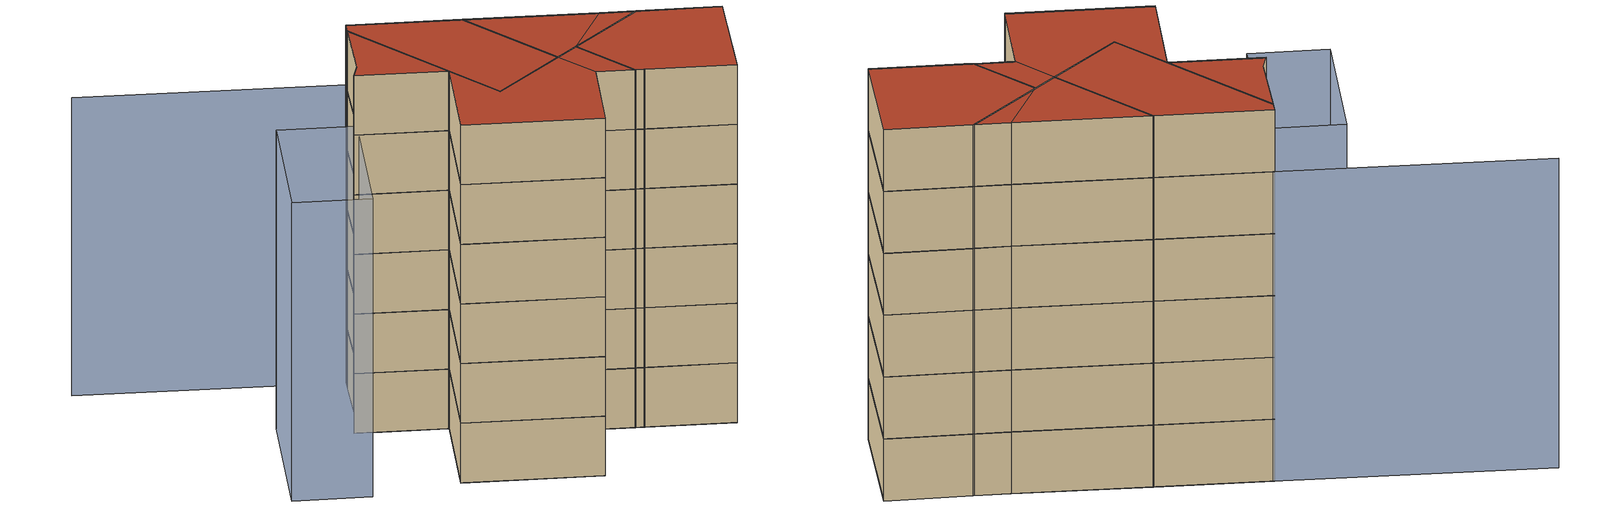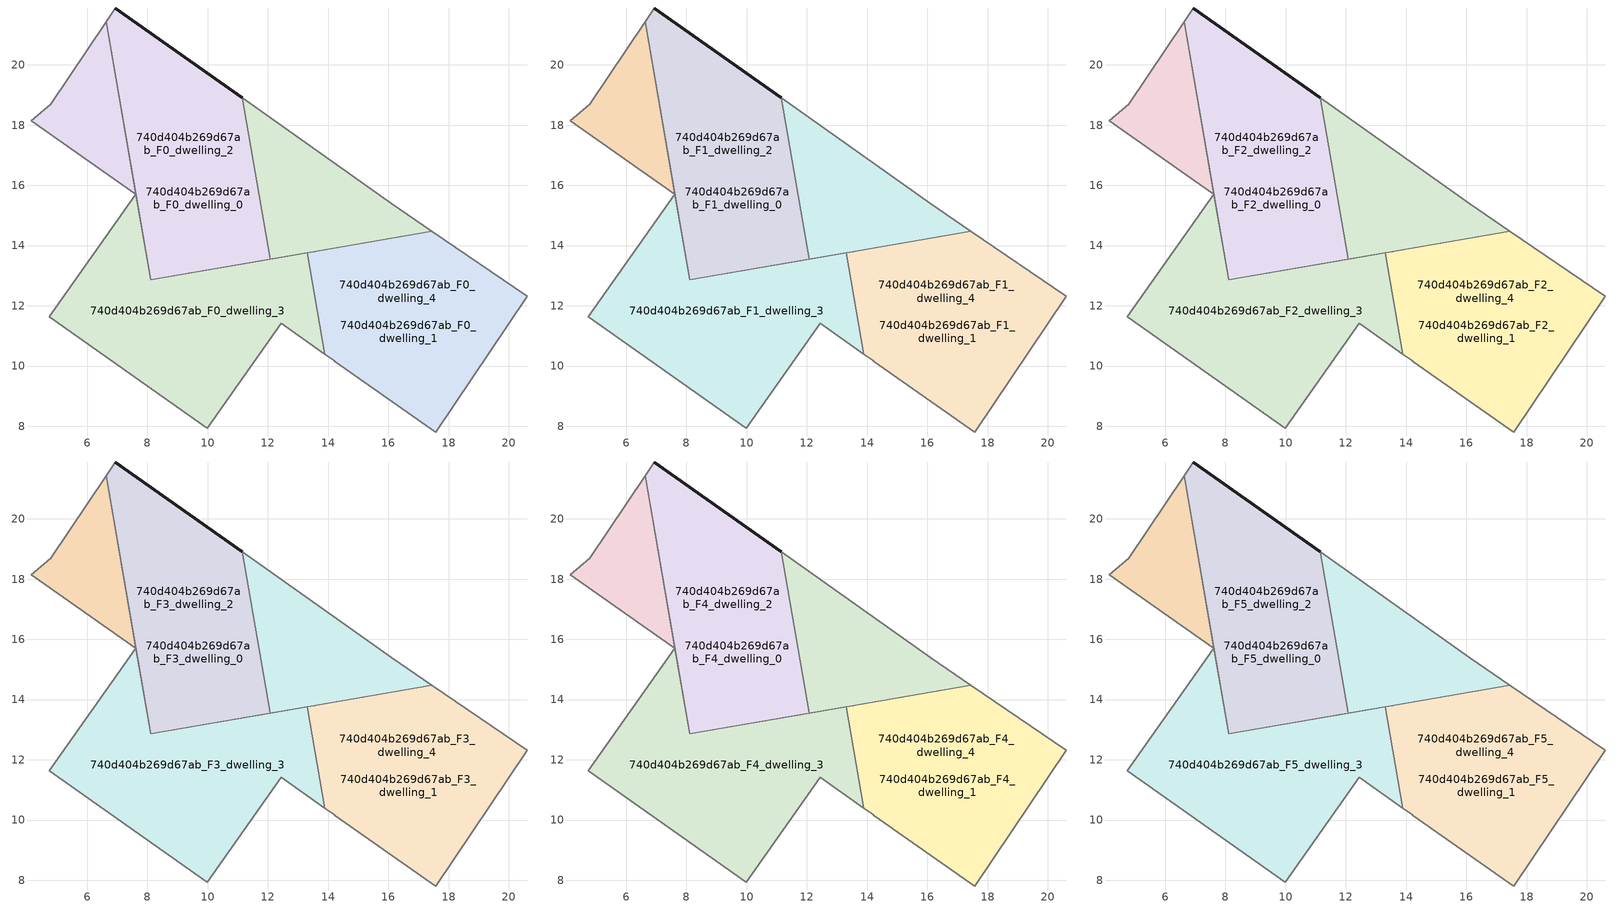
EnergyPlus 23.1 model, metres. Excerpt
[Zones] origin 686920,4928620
740d404b269d67ab_F0_dwelling_0
 floor ground (EU_floor_Construction): 12.07,13.54 11.14,18.9 6.93,21.89 6.63,21.44 8.11,12.86 z0; 9.99,7.94 12.44,11.42 12.07,13.54 8.11,12.86 7.62,15.71 4.74,11.63 z0; 13.89,10.39 13.31,13.76 12.07,13.54 12.44,11.42 z0; 17.45,14.47 16.11,15.39 11.14,18.9 12.07,13.54 z0
 wall adiabatic (EU_wall_Construction): 12.44,11.42 9.99,7.94 4.74,11.63 7.62,15.71 8.11,12.86 13.31,13.76 13.89,10.39 12.44,11.42 z0:3
740d404b269d67ab_F0_dwelling_1
 floor ground (EU_floor_Construction): 17.45,14.47 16.11,15.39 11.14,18.9 12.07,13.54 13.31,13.76 13.48,13.78 13.58,13.8 13.61,13.81 z0; 17.57,7.81 20.61,12.31 17.45,14.47 13.58,13.8 13.56,13.8 13.48,13.78 13.31,13.76 13.89,10.39 14.18,10.19 14.24,10.15 z0
 wall adiabatic (EU_wall_Construction): 17.57,7.81 14.24,10.15 14.18,10.19 13.89,10.39 13.31,13.76 13.56,13.8 13.61,13.81 17.45,14.47 20.61,12.31 17.57,7.81 z0:3
740d404b269d67ab_F0_dwelling_2
 floor ground (EU_floor_Construction): 7.62,15.71 6.63,21.44 4.8,18.69 4.15,18.15 z0; 12.07,13.54 11.14,18.9 6.93,21.89 6.63,21.44 8.11,12.86 z0
 wall adiabatic (EU_wall_Construction): 6.63,21.44 7.62,15.71 4.15,18.15 4.8,18.69 6.63,21.44 z0:3
740d404b269d67ab_F0_dwelling_3
 floor ground (EU_floor_Construction): 12.07,13.54 11.14,18.9 6.93,21.89 6.63,21.44 8.11,12.86 z0; 13.89,10.39 13.31,13.76 8.11,12.86 7.62,15.71 4.74,11.63 9.99,7.94 12.44,11.42 z0; 7.62,15.71 6.63,21.44 4.8,18.69 4.15,18.15 z0
 wall outside (EU_wall_Construction): 6.93,21.89 11.14,18.9 z0:3
 wall adiabatic (EU_wall_Construction): 12.07,13.54 8.11,12.86 6.63,21.44 6.93,21.89 z0:3
 wall to 740d404b269d67ab_F0_dwelling_4 (EU_wall_Construction): 11.14,18.9 12.07,13.54 z0:3
740d404b269d67ab_F0_dwelling_4
 floor ground (EU_floor_Construction): 17.45,14.47 16.11,15.39 11.14,18.9 12.07,13.54 z0; 9.99,7.94 12.44,11.42 12.07,13.54 8.11,12.86 7.62,15.71 4.74,11.63 z0; 13.89,10.39 13.31,13.76 12.07,13.54 12.44,11.42 z0; 17.57,7.81 20.61,12.31 17.45,14.47 13.58,13.8 13.56,13.8 13.48,13.78 13.31,13.76 13.89,10.39 14.18,10.19 14.24,10.15 z0
 wall adiabatic (EU_wall_Construction): 11.14,18.9 16.11,15.39 17.45,14.47 12.07,13.54 z0:3
 roof outside (EU_floor_Construction): 17.45,14.47 13.61,13.81 13.58,13.8 13.48,13.78 13.31,13.76 16.11,15.39 z3
740d404b269d67ab_F1_dwelling_0
 floor outside (EU_floor_Construction): 13.31,13.76 13.89,10.39 12.44,11.42 12.07,13.54 z3
 floor to 740d404b269d67ab_F0_dwelling_0 (EU_floor_Construction): 9.99,7.94 12.44,11.42 12.07,13.54 8.11,12.86 7.62,15.71 4.74,11.63 z3; 12.07,13.54 11.14,18.9 6.93,21.89 6.63,21.44 8.11,12.86 z3; 17.45,14.47 16.11,15.39 13.31,13.76 z3
 floor to 740d404b269d67ab_F0_dwelling_4 (EU_floor_Construction): 16.11,15.39 13.31,13.76 12.07,13.54 11.14,18.9 z3
 wall adiabatic (EU_wall_Construction): 12.44,11.42 9.99,7.94 4.74,11.63 7.62,15.71 8.11,12.86 13.31,13.76 13.89,10.39 12.44,11.42 z3:6
740d404b269d67ab_F1_dwelling_1
 floor to 740d404b269d67ab_F0_dwelling_1 (EU_floor_Construction): 17.57,7.81 20.61,12.31 17.45,14.47 13.58,13.8 13.56,13.8 13.48,13.78 13.31,13.76 13.89,10.39 14.18,10.19 14.24,10.15 z3; 17.45,14.47 16.11,15.39 11.14,18.9 12.07,13.54 13.58,13.8 13.61,13.81 z3
 wall adiabatic (EU_wall_Construction): 17.57,7.81 14.24,10.15 14.18,10.19 13.89,10.39 13.31,13.76 13.56,13.8 13.61,13.81 17.45,14.47 20.61,12.31 17.57,7.81 z3:6
740d404b269d67ab_F1_dwelling_2
 floor to 740d404b269d67ab_F0_dwelling_2 (EU_floor_Construction): 7.62,15.71 6.63,21.44 4.8,18.69 4.15,18.15 z3; 12.07,13.54 11.14,18.9 6.93,21.89 6.63,21.44 8.11,12.86 z3
 wall adiabatic (EU_wall_Construction): 6.63,21.44 7.62,15.71 4.15,18.15 4.8,18.69 6.63,21.44 z3:6
740d404b269d67ab_F1_dwelling_3
 floor outside (EU_floor_Construction): 7.62,15.71 6.63,21.44 4.8,18.69 4.15,18.15 z3
 floor to 740d404b269d67ab_F0_dwelling_3 (EU_floor_Construction): 12.07,13.54 11.14,18.9 6.93,21.89 6.63,21.44 8.11,12.86 z3; 13.89,10.39 13.31,13.76 8.11,12.86 7.62,15.71 4.74,11.63 9.99,7.94 12.44,11.42 z3
 wall outside (EU_wall_Construction): 6.93,21.89 11.14,18.9 z3:6
 wall adiabatic (EU_wall_Construction): 12.07,13.54 8.11,12.86 6.63,21.44 6.93,21.89 z3:6
 wall to 740d404b269d67ab_F1_dwelling_4 (EU_wall_Construction): 11.14,18.9 12.07,13.54 z3:6
740d404b269d67ab_F1_dwelling_4
 floor outside (EU_floor_Construction): 17.45,14.47 16.11,15.39 11.14,18.9 12.07,13.54 z3
 floor to 740d404b269d67ab_F0_dwelling_4 (EU_floor_Construction): 9.99,7.94 12.44,11.42 12.07,13.54 8.11,12.86 7.62,15.71 4.74,11.63 z3; 13.89,10.39 13.31,13.76 12.07,13.54 12.44,11.42 z3; 17.57,7.81 20.61,12.31 17.45,14.47 13.58,13.8 13.56,13.8 13.48,13.78 13.31,13.76 13.89,10.39 14.18,10.19 14.24,10.15 z3
 wall adiabatic (EU_wall_Construction): 11.14,18.9 16.11,15.39 17.45,14.47 12.07,13.54 z3:6
 roof outside (EU_floor_Construction): 17.45,14.47 13.61,13.81 13.58,13.8 13.48,13.78 13.31,13.76 16.11,15.39 z6
740d404b269d67ab_F2_dwelling_0
 floor outside (EU_floor_Construction): 13.31,13.76 13.89,10.39 12.44,11.42 12.07,13.54 z6
 floor to 740d404b269d67ab_F1_dwelling_0 (EU_floor_Construction): 9.99,7.94 12.44,11.42 12.07,13.54 8.11,12.86 7.62,15.71 4.74,11.63 z6; 12.07,13.54 11.14,18.9 6.93,21.89 6.63,21.44 8.11,12.86 z6; 17.45,14.47 16.11,15.39 13.31,13.76 z6
 floor to 740d404b269d67ab_F1_dwelling_4 (EU_floor_Construction): 16.11,15.39 13.31,13.76 12.07,13.54 11.14,18.9 z6
 wall adiabatic (EU_wall_Construction): 12.44,11.42 9.99,7.94 4.74,11.63 7.62,15.71 8.11,12.86 13.31,13.76 13.89,10.39 12.44,11.42 z6:9
740d404b269d67ab_F2_dwelling_1
 floor to 740d404b269d67ab_F1_dwelling_1 (EU_floor_Construction): 17.57,7.81 20.61,12.31 17.45,14.47 13.58,13.8 13.56,13.8 13.48,13.78 13.31,13.76 13.89,10.39 14.18,10.19 14.24,10.15 z6; 17.45,14.47 16.11,15.39 11.14,18.9 12.07,13.54 13.58,13.8 13.61,13.81 z6
 wall adiabatic (EU_wall_Construction): 17.57,7.81 14.24,10.15 14.18,10.19 13.89,10.39 13.31,13.76 13.56,13.8 13.61,13.81 17.45,14.47 20.61,12.31 17.57,7.81 z6:9
740d404b269d67ab_F2_dwelling_2
 floor to 740d404b269d67ab_F1_dwelling_2 (EU_floor_Construction): 7.62,15.71 6.63,21.44 4.8,18.69 4.15,18.15 z6; 12.07,13.54 11.14,18.9 6.93,21.89 6.63,21.44 8.11,12.86 z6
 wall adiabatic (EU_wall_Construction): 6.63,21.44 7.62,15.71 4.15,18.15 4.8,18.69 6.63,21.44 z6:9
740d404b269d67ab_F2_dwelling_3
 floor outside (EU_floor_Construction): 7.62,15.71 6.63,21.44 4.8,18.69 4.15,18.15 z6
 floor to 740d404b269d67ab_F1_dwelling_3 (EU_floor_Construction): 12.07,13.54 11.14,18.9 6.93,21.89 6.63,21.44 8.11,12.86 z6; 13.89,10.39 13.31,13.76 8.11,12.86 7.62,15.71 4.74,11.63 9.99,7.94 12.44,11.42 z6
 wall outside (EU_wall_Construction): 6.93,21.89 11.14,18.9 z6:9
 wall adiabatic (EU_wall_Construction): 12.07,13.54 8.11,12.86 6.63,21.44 6.93,21.89 z6:9
 wall to 740d404b269d67ab_F2_dwelling_4 (EU_wall_Construction): 11.14,18.9 12.07,13.54 z6:9
740d404b269d67ab_F2_dwelling_4
 floor outside (EU_floor_Construction): 17.45,14.47 16.11,15.39 11.14,18.9 12.07,13.54 z6
 floor to 740d404b269d67ab_F1_dwelling_4 (EU_floor_Construction): 9.99,7.94 12.44,11.42 12.07,13.54 8.11,12.86 7.62,15.71 4.74,11.63 z6; 13.89,10.39 13.31,13.76 12.07,13.54 12.44,11.42 z6; 17.57,7.81 20.61,12.31 17.45,14.47 13.58,13.8 13.56,13.8 13.48,13.78 13.31,13.76 13.89,10.39 14.18,10.19 14.24,10.15 z6
 wall adiabatic (EU_wall_Construction): 11.14,18.9 16.11,15.39 17.45,14.47 12.07,13.54 z6:9
 roof outside (EU_floor_Construction): 17.45,14.47 13.61,13.81 13.58,13.8 13.48,13.78 13.31,13.76 16.11,15.39 z9
740d404b269d67ab_F3_dwelling_0
 floor outside (EU_floor_Construction): 13.31,13.76 13.89,10.39 12.44,11.42 12.07,13.54 z9
 floor to 740d404b269d67ab_F2_dwelling_0 (EU_floor_Construction): 9.99,7.94 12.44,11.42 12.07,13.54 8.11,12.86 7.62,15.71 4.74,11.63 z9; 12.07,13.54 11.14,18.9 6.93,21.89 6.63,21.44 8.11,12.86 z9; 17.45,14.47 16.11,15.39 13.31,13.76 z9
 floor to 740d404b269d67ab_F2_dwelling_4 (EU_floor_Construction): 16.11,15.39 13.31,13.76 12.07,13.54 11.14,18.9 z9
 wall adiabatic (EU_wall_Construction): 12.44,11.42 9.99,7.94 4.74,11.63 7.62,15.71 8.11,12.86 13.31,13.76 13.89,10.39 12.44,11.42 z9:12
740d404b269d67ab_F3_dwelling_1
 floor to 740d404b269d67ab_F2_dwelling_1 (EU_floor_Construction): 17.57,7.81 20.61,12.31 17.45,14.47 13.58,13.8 13.56,13.8 13.48,13.78 13.31,13.76 13.89,10.39 14.18,10.19 14.24,10.15 z9; 17.45,14.47 16.11,15.39 11.14,18.9 12.07,13.54 13.58,13.8 13.61,13.81 z9
 wall adiabatic (EU_wall_Construction): 17.57,7.81 14.24,10.15 14.18,10.19 13.89,10.39 13.31,13.76 13.56,13.8 13.61,13.81 17.45,14.47 20.61,12.31 17.57,7.81 z9:12
740d404b269d67ab_F3_dwelling_2
 floor to 740d404b269d67ab_F2_dwelling_2 (EU_floor_Construction): 7.62,15.71 6.63,21.44 4.8,18.69 4.15,18.15 z9; 12.07,13.54 11.14,18.9 6.93,21.89 6.63,21.44 8.11,12.86 z9
 wall adiabatic (EU_wall_Construction): 6.63,21.44 7.62,15.71 4.15,18.15 4.8,18.69 6.63,21.44 z9:12
740d404b269d67ab_F3_dwelling_3
 floor outside (EU_floor_Construction): 7.62,15.71 6.63,21.44 4.8,18.69 4.15,18.15 z9
 floor to 740d404b269d67ab_F2_dwelling_3 (EU_floor_Construction): 12.07,13.54 11.14,18.9 6.93,21.89 6.63,21.44 8.11,12.86 z9; 13.89,10.39 13.31,13.76 8.11,12.86 7.62,15.71 4.74,11.63 9.99,7.94 12.44,11.42 z9
 wall outside (EU_wall_Construction): 6.93,21.89 11.14,18.9 z9:12
 wall adiabatic (EU_wall_Construction): 12.07,13.54 8.11,12.86 6.63,21.44 6.93,21.89 z9:12
 wall to 740d404b269d67ab_F3_dwelling_4 (EU_wall_Construction): 11.14,18.9 12.07,13.54 z9:12
740d404b269d67ab_F3_dwelling_4
 floor outside (EU_floor_Construction): 17.45,14.47 16.11,15.39 11.14,18.9 12.07,13.54 z9
 floor to 740d404b269d67ab_F2_dwelling_4 (EU_floor_Construction): 9.99,7.94 12.44,11.42 12.07,13.54 8.11,12.86 7.62,15.71 4.74,11.63 z9; 13.89,10.39 13.31,13.76 12.07,13.54 12.44,11.42 z9; 17.57,7.81 20.61,12.31 17.45,14.47 13.58,13.8 13.56,13.8 13.48,13.78 13.31,13.76 13.89,10.39 14.18,10.19 14.24,10.15 z9
 wall adiabatic (EU_wall_Construction): 11.14,18.9 16.11,15.39 17.45,14.47 12.07,13.54 z9:12
 roof outside (EU_floor_Construction): 17.45,14.47 13.61,13.81 13.58,13.8 13.48,13.78 13.31,13.76 16.11,15.39 z12
740d404b269d67ab_F4_dwelling_0
 floor outside (EU_floor_Construction): 13.31,13.76 13.89,10.39 12.44,11.42 12.07,13.54 z12
 floor to 740d404b269d67ab_F3_dwelling_0 (EU_floor_Construction): 9.99,7.94 12.44,11.42 12.07,13.54 8.11,12.86 7.62,15.71 4.74,11.63 z12; 12.07,13.54 11.14,18.9 6.93,21.89 6.63,21.44 8.11,12.86 z12; 17.45,14.47 16.11,15.39 13.31,13.76 z12
 floor to 740d404b269d67ab_F3_dwelling_4 (EU_floor_Construction): 16.11,15.39 13.31,13.76 12.07,13.54 11.14,18.9 z12
 wall adiabatic (EU_wall_Construction): 12.44,11.42 9.99,7.94 4.74,11.63 7.62,15.71 8.11,12.86 13.31,13.76 13.89,10.39 12.44,11.42 z12:15
740d404b269d67ab_F4_dwelling_1
 floor to 740d404b269d67ab_F3_dwelling_1 (EU_floor_Construction): 17.57,7.81 20.61,12.31 17.45,14.47 13.58,13.8 13.56,13.8 13.48,13.78 13.31,13.76 13.89,10.39 14.18,10.19 14.24,10.15 z12; 17.45,14.47 16.11,15.39 11.14,18.9 12.07,13.54 13.58,13.8 13.61,13.81 z12
 wall adiabatic (EU_wall_Construction): 17.57,7.81 14.24,10.15 14.18,10.19 13.89,10.39 13.31,13.76 13.56,13.8 13.61,13.81 17.45,14.47 20.61,12.31 17.57,7.81 z12:15
740d404b269d67ab_F4_dwelling_2
 floor to 740d404b269d67ab_F3_dwelling_2 (EU_floor_Construction): 7.62,15.71 6.63,21.44 4.8,18.69 4.15,18.15 z12; 12.07,13.54 11.14,18.9 6.93,21.89 6.63,21.44 8.11,12.86 z12
 wall adiabatic (EU_wall_Construction): 6.63,21.44 7.62,15.71 4.15,18.15 4.8,18.69 6.63,21.44 z12:15
740d404b269d67ab_F4_dwelling_3
 floor outside (EU_floor_Construction): 7.62,15.71 6.63,21.44 4.8,18.69 4.15,18.15 z12
 floor to 740d404b269d67ab_F3_dwelling_3 (EU_floor_Construction): 12.07,13.54 11.14,18.9 6.93,21.89 6.63,21.44 8.11,12.86 z12; 13.89,10.39 13.31,13.76 8.11,12.86 7.62,15.71 4.74,11.63 9.99,7.94 12.44,11.42 z12
 wall outside (EU_wall_Construction): 6.93,21.89 11.14,18.9 z12:15
 wall adiabatic (EU_wall_Construction): 12.07,13.54 8.11,12.86 6.63,21.44 6.93,21.89 z12:15
 wall to 740d404b269d67ab_F4_dwelling_4 (EU_wall_Construction): 11.14,18.9 12.07,13.54 z12:15
740d404b269d67ab_F4_dwelling_4
 floor outside (EU_floor_Construction): 17.45,14.47 16.11,15.39 11.14,18.9 12.07,13.54 z12
 floor to 740d404b269d67ab_F3_dwelling_4 (EU_floor_Construction): 9.99,7.94 12.44,11.42 12.07,13.54 8.11,12.86 7.62,15.71 4.74,11.63 z12; 13.89,10.39 13.31,13.76 12.07,13.54 12.44,11.42 z12; 17.57,7.81 20.61,12.31 17.45,14.47 13.58,13.8 13.56,13.8 13.48,13.78 13.31,13.76 13.89,10.39 14.18,10.19 14.24,10.15 z12
 wall adiabatic (EU_wall_Construction): 11.14,18.9 16.11,15.39 17.45,14.47 12.07,13.54 z12:15
 roof outside (EU_floor_Construction): 17.45,14.47 13.61,13.81 13.58,13.8 13.48,13.78 13.31,13.76 16.11,15.39 z15
740d404b269d67ab_F5_dwelling_0
 floor outside (EU_floor_Construction): 13.31,13.76 13.89,10.39 12.44,11.42 12.07,13.54 z15
 floor to 740d404b269d67ab_F4_dwelling_0 (EU_floor_Construction): 9.99,7.94 12.44,11.42 12.07,13.54 8.11,12.86 7.62,15.71 4.74,11.63 z15; 12.07,13.54 11.14,18.9 6.93,21.89 6.63,21.44 8.11,12.86 z15; 17.45,14.47 16.11,15.39 13.31,13.76 z15
 floor to 740d404b269d67ab_F4_dwelling_4 (EU_floor_Construction): 16.11,15.39 13.31,13.76 12.07,13.54 11.14,18.9 z15
 wall adiabatic (EU_wall_Construction): 12.44,11.42 9.99,7.94 4.74,11.63 7.62,15.71 8.11,12.86 13.31,13.76 13.89,10.39 12.44,11.42 z15:18
 roof outside (EU_roof_Construction): 12.07,13.54 12.44,11.42 9.99,7.94 4.74,11.63 7.62,15.71 8.11,12.86 z18; 11.14,18.9 12.07,13.54 8.11,12.86 6.63,21.44 6.93,21.89 z18; 16.11,15.39 13.31,13.76 12.07,13.54 11.14,18.9 z18; 17.45,14.47 13.31,13.76 16.11,15.39 z18; 13.31,13.76 13.89,10.39 12.44,11.42 12.07,13.54 z18
740d404b269d67ab_F5_dwelling_1
 floor to 740d404b269d67ab_F4_dwelling_1 (EU_floor_Construction): 17.57,7.81 20.61,12.31 17.45,14.47 13.58,13.8 13.56,13.8 13.48,13.78 13.31,13.76 13.89,10.39 14.18,10.19 14.24,10.15 z15; 17.45,14.47 16.11,15.39 11.14,18.9 12.07,13.54 13.58,13.8 13.61,13.81 z15
 wall adiabatic (EU_wall_Construction): 17.57,7.81 14.24,10.15 14.18,10.19 13.89,10.39 13.31,13.76 13.56,13.8 13.61,13.81 17.45,14.47 20.61,12.31 17.57,7.81 z15:18
 roof outside (EU_roof_Construction): 16.11,15.39 17.45,14.47 13.61,13.81 13.58,13.8 12.07,13.54 11.14,18.9 z18; 20.61,12.31 17.57,7.81 14.24,10.15 14.18,10.19 13.89,10.39 13.31,13.76 13.48,13.78 13.56,13.8 13.58,13.8 17.45,14.47 z18
740d404b269d67ab_F5_dwelling_2
 floor to 740d404b269d67ab_F4_dwelling_2 (EU_floor_Construction): 7.62,15.71 6.63,21.44 4.8,18.69 4.15,18.15 z15; 12.07,13.54 11.14,18.9 6.93,21.89 6.63,21.44 8.11,12.86 z15
 wall adiabatic (EU_wall_Construction): 6.63,21.44 7.62,15.71 4.15,18.15 4.8,18.69 6.63,21.44 z15:18
 roof outside (EU_roof_Construction): 11.14,18.9 12.07,13.54 8.11,12.86 6.63,21.44 6.93,21.89 z18; 6.63,21.44 7.62,15.71 4.15,18.15 4.8,18.69 z18
740d404b269d67ab_F5_dwelling_3
 floor outside (EU_floor_Construction): 7.62,15.71 6.63,21.44 4.8,18.69 4.15,18.15 z15
 floor to 740d404b269d67ab_F4_dwelling_3 (EU_floor_Construction): 12.07,13.54 11.14,18.9 6.93,21.89 6.63,21.44 8.11,12.86 z15; 13.89,10.39 13.31,13.76 8.11,12.86 7.62,15.71 4.74,11.63 9.99,7.94 12.44,11.42 z15
 wall outside (EU_wall_Construction): 6.93,21.89 11.14,18.9 z15:18
 wall adiabatic (EU_wall_Construction): 12.07,13.54 8.11,12.86 6.63,21.44 6.93,21.89 z15:18
 wall to 740d404b269d67ab_F5_dwelling_4 (EU_wall_Construction): 11.14,18.9 12.07,13.54 z15:18
 roof outside (EU_roof_Construction): 11.14,18.9 12.07,13.54 8.11,12.86 6.63,21.44 6.93,21.89 z18; 13.31,13.76 13.89,10.39 12.44,11.42 9.99,7.94 4.74,11.63 7.62,15.71 8.11,12.86 z18; 6.63,21.44 7.62,15.71 4.15,18.15 4.8,18.69 z18
740d404b269d67ab_F5_dwelling_4
 floor outside (EU_floor_Construction): 17.45,14.47 16.11,15.39 11.14,18.9 12.07,13.54 z15
 floor to 740d404b269d67ab_F4_dwelling_4 (EU_floor_Construction): 9.99,7.94 12.44,11.42 12.07,13.54 8.11,12.86 7.62,15.71 4.74,11.63 z15; 13.89,10.39 13.31,13.76 12.07,13.54 12.44,11.42 z15; 17.57,7.81 20.61,12.31 17.45,14.47 13.58,13.8 13.56,13.8 13.48,13.78 13.31,13.76 13.89,10.39 14.18,10.19 14.24,10.15 z15
 wall adiabatic (EU_wall_Construction): 11.14,18.9 16.11,15.39 17.45,14.47 12.07,13.54 z15:18
 roof outside (EU_roof_Construction): 12.07,13.54 12.44,11.42 9.99,7.94 4.74,11.63 7.62,15.71 8.11,12.86 z18; 16.11,15.39 13.31,13.76 12.07,13.54 11.14,18.9 z18; 13.31,13.76 13.89,10.39 12.44,11.42 12.07,13.54 z18; 20.61,12.31 17.57,7.81 14.24,10.15 14.18,10.19 13.89,10.39 13.31,13.76 13.48,13.78 13.56,13.8 13.58,13.8 17.45,14.47 z18; 17.45,14.47 13.61,13.81 13.58,13.8 13.48,13.78 13.31,13.76 16.11,15.39 z18
shading: -2.97,28.9 7.02,21.82 / 7.02,21.82 4.78,18.67 / 1.87,20.74 4.8,18.69 / 4.8,18.69 0.97,13.22 / 0.97,13.22 -1.96,15.27 / -1.96,15.27 1.87,20.74 z0:15
[Building]
EU S2 Campaign: North Axis=0; Terrain=City; Solar Distribution=FullExterior
[Site:Location]
Bologna: Latitude=44.5; Longitude=11.25; Time Zone=1; Elevation=37
[SizingPeriod:WeatherFileDays]
AnnualSizingPeriod: Begin Month=1; Begin Day of Month=1; End Month=12; End Day of Month=31; Day of Week for Start Day=Monday; Use Weather File Daylight Saving Period=No; Use Weather File Rain and Snow Indicators=No
[MATERIAL]
EU_InternalMass_Material: Roughness=MediumRough; Thickness=0.1; Conductivity=1; Density=1800; Specific Heat=900; Thermal Absorptance=0.9; Solar Absorptance=0.7; Visible Absorptance=0.7
[MATERIAL:NOMASS] Roughness=MediumRough; Thermal Absorptance=0.9; Solar Absorptance=0.7; Visible Absorptance=0.7
Name | Thermal Resistance
EU_wall_NoMass | 0.779417
EU_roof_NoMass | 0.435466
EU_floor_NoMass | 0.588222
[CONSTRUCTION]
EU_wall_Construction: EU_wall_NoMass
EU_roof_Construction: EU_roof_NoMass
EU_floor_Construction: EU_floor_NoMass
EU_InternalMass_Construction: EU_InternalMass_Material
[ZONE] Type=1; Multiplier=1; Ceiling Height=autocalculate; Floor Area=autocalculate; Part of Total Floor Area=Yes
Name | Volume
740d404b269d67ab_F0_dwelling_0 | 228.855
740d404b269d67ab_F1_dwelling_0; 740d404b269d67ab_F2_dwelling_0; 740d404b269d67ab_F3_dwelling_0; 740d404b269d67ab_F4_dwelling_0; 740d404b269d67ab_F5_dwelling_0 | 228.854
740d404b269d67ab_F0_dwelling_1 | 133.198
740d404b269d67ab_F1_dwelling_1; 740d404b269d67ab_F2_dwelling_1; 740d404b269d67ab_F3_dwelling_1; 740d404b269d67ab_F4_dwelling_1; 740d404b269d67ab_F5_dwelling_1 | 133.199
740d404b269d67ab_F0_dwelling_2; 740d404b269d67ab_F1_dwelling_2; 740d404b269d67ab_F2_dwelling_2; 740d404b269d67ab_F3_dwelling_2; 740d404b269d67ab_F4_dwelling_2; 740d404b269d67ab_F5_dwelling_2 | 114.516
740d404b269d67ab_F0_dwelling_3; 740d404b269d67ab_F1_dwelling_3; 740d404b269d67ab_F2_dwelling_3; 740d404b269d67ab_F3_dwelling_3; 740d404b269d67ab_F4_dwelling_3; 740d404b269d67ab_F5_dwelling_3 | 209.563
740d404b269d67ab_F0_dwelling_4; 740d404b269d67ab_F1_dwelling_4; 740d404b269d67ab_F2_dwelling_4; 740d404b269d67ab_F3_dwelling_4; 740d404b269d67ab_F4_dwelling_4; 740d404b269d67ab_F5_dwelling_4 | 228.245
[INTERNALMASS] Construction=EU_InternalMass_Construction
Name | Zone or ZoneList | Surface Area
740d404b269d67ab_F0_dwelling_0_EU_InternalMass | 740d404b269d67ab_F0_dwelling_0 | 31.6851
740d404b269d67ab_F0_dwelling_1_EU_InternalMass | 740d404b269d67ab_F0_dwelling_1 | 29.6288
740d404b269d67ab_F0_dwelling_2_EU_InternalMass | 740d404b269d67ab_F0_dwelling_2 | 8.33559
740d404b269d67ab_F0_dwelling_3_EU_InternalMass | 740d404b269d67ab_F0_dwelling_3 | 29.8358
740d404b269d67ab_F0_dwelling_4_EU_InternalMass | 740d404b269d67ab_F0_dwelling_4 | 14.7707
740d404b269d67ab_F1_dwelling_0_EU_InternalMass | 740d404b269d67ab_F1_dwelling_0 | 31.6851
740d404b269d67ab_F1_dwelling_1_EU_InternalMass | 740d404b269d67ab_F1_dwelling_1 | 29.6288
740d404b269d67ab_F1_dwelling_2_EU_InternalMass | 740d404b269d67ab_F1_dwelling_2 | 8.33559
740d404b269d67ab_F1_dwelling_3_EU_InternalMass | 740d404b269d67ab_F1_dwelling_3 | 29.8358
740d404b269d67ab_F1_dwelling_4_EU_InternalMass | 740d404b269d67ab_F1_dwelling_4 | 14.7707
740d404b269d67ab_F2_dwelling_0_EU_InternalMass | 740d404b269d67ab_F2_dwelling_0 | 31.6851
740d404b269d67ab_F2_dwelling_1_EU_InternalMass | 740d404b269d67ab_F2_dwelling_1 | 29.6288
740d404b269d67ab_F2_dwelling_2_EU_InternalMass | 740d404b269d67ab_F2_dwelling_2 | 8.33559
740d404b269d67ab_F2_dwelling_3_EU_InternalMass | 740d404b269d67ab_F2_dwelling_3 | 29.8358
740d404b269d67ab_F2_dwelling_4_EU_InternalMass | 740d404b269d67ab_F2_dwelling_4 | 14.7707
740d404b269d67ab_F3_dwelling_0_EU_InternalMass | 740d404b269d67ab_F3_dwelling_0 | 31.6851
740d404b269d67ab_F3_dwelling_1_EU_InternalMass | 740d404b269d67ab_F3_dwelling_1 | 29.6288
740d404b269d67ab_F3_dwelling_2_EU_InternalMass | 740d404b269d67ab_F3_dwelling_2 | 8.33559
740d404b269d67ab_F3_dwelling_3_EU_InternalMass | 740d404b269d67ab_F3_dwelling_3 | 29.8358
740d404b269d67ab_F3_dwelling_4_EU_InternalMass | 740d404b269d67ab_F3_dwelling_4 | 14.7707
740d404b269d67ab_F4_dwelling_0_EU_InternalMass | 740d404b269d67ab_F4_dwelling_0 | 31.6851
740d404b269d67ab_F4_dwelling_1_EU_InternalMass | 740d404b269d67ab_F4_dwelling_1 | 29.6288
740d404b269d67ab_F4_dwelling_2_EU_InternalMass | 740d404b269d67ab_F4_dwelling_2 | 8.33559
740d404b269d67ab_F4_dwelling_3_EU_InternalMass | 740d404b269d67ab_F4_dwelling_3 | 29.8358
740d404b269d67ab_F4_dwelling_4_EU_InternalMass | 740d404b269d67ab_F4_dwelling_4 | 14.7707
740d404b269d67ab_F5_dwelling_0_EU_InternalMass | 740d404b269d67ab_F5_dwelling_0 | 31.6851
740d404b269d67ab_F5_dwelling_1_EU_InternalMass | 740d404b269d67ab_F5_dwelling_1 | 29.6288
740d404b269d67ab_F5_dwelling_2_EU_InternalMass | 740d404b269d67ab_F5_dwelling_2 | 8.33559
740d404b269d67ab_F5_dwelling_3_EU_InternalMass | 740d404b269d67ab_F5_dwelling_3 | 29.8358
740d404b269d67ab_F5_dwelling_4_EU_InternalMass | 740d404b269d67ab_F5_dwelling_4 | 14.7707
[OTHEREQUIPMENT] Fuel Type=Electricity; Design Level Calculation Method=Watts/Area; Power per Zone Floor Area=1; Fraction Latent=0; Fraction Radiant=0; Fraction Lost=0; Carbon Dioxide Generation Rate=0; EndUse Subcategory=EU_Step8_InternalGains
Name | Zone or ZoneList or Space or SpaceList | Schedule
EU_Step8_InternalGain_740d404b269d67ab_F0_dwelling_0_f000 | 740d404b269d67ab_F0_dwelling_0 | EU_Step8_GainSchedule_740d404b269d67ab_F0_dwelling_0_f000
EU_Step8_InternalGain_740d404b269d67ab_F0_dwelling_1_f000 | 740d404b269d67ab_F0_dwelling_1 | EU_Step8_GainSchedule_740d404b269d67ab_F0_dwelling_1_f000
EU_Step8_InternalGain_740d404b269d67ab_F0_dwelling_2_f000 | 740d404b269d67ab_F0_dwelling_2 | EU_Step8_GainSchedule_740d404b269d67ab_F0_dwelling_2_f000
EU_Step8_InternalGain_740d404b269d67ab_F0_dwelling_3_f000 | 740d404b269d67ab_F0_dwelling_3 | EU_Step8_GainSchedule_740d404b269d67ab_F0_dwelling_3_f000
EU_Step8_InternalGain_740d404b269d67ab_F0_dwelling_4_f000 | 740d404b269d67ab_F0_dwelling_4 | EU_Step8_GainSchedule_740d404b269d67ab_F0_dwelling_4_f000
EU_Step8_InternalGain_740d404b269d67ab_F1_dwelling_0_f000 | 740d404b269d67ab_F1_dwelling_0 | EU_Step8_GainSchedule_740d404b269d67ab_F1_dwelling_0_f000
EU_Step8_InternalGain_740d404b269d67ab_F1_dwelling_1_f000 | 740d404b269d67ab_F1_dwelling_1 | EU_Step8_GainSchedule_740d404b269d67ab_F1_dwelling_1_f000
EU_Step8_InternalGain_740d404b269d67ab_F1_dwelling_2_f000 | 740d404b269d67ab_F1_dwelling_2 | EU_Step8_GainSchedule_740d404b269d67ab_F1_dwelling_2_f000
EU_Step8_InternalGain_740d404b269d67ab_F1_dwelling_3_f000 | 740d404b269d67ab_F1_dwelling_3 | EU_Step8_GainSchedule_740d404b269d67ab_F1_dwelling_3_f000
EU_Step8_InternalGain_740d404b269d67ab_F1_dwelling_4_f000 | 740d404b269d67ab_F1_dwelling_4 | EU_Step8_GainSchedule_740d404b269d67ab_F1_dwelling_4_f000
EU_Step8_InternalGain_740d404b269d67ab_F2_dwelling_0_f000 | 740d404b269d67ab_F2_dwelling_0 | EU_Step8_GainSchedule_740d404b269d67ab_F2_dwelling_0_f000
EU_Step8_InternalGain_740d404b269d67ab_F2_dwelling_1_f000 | 740d404b269d67ab_F2_dwelling_1 | EU_Step8_GainSchedule_740d404b269d67ab_F2_dwelling_1_f000
EU_Step8_InternalGain_740d404b269d67ab_F2_dwelling_2_f000 | 740d404b269d67ab_F2_dwelling_2 | EU_Step8_GainSchedule_740d404b269d67ab_F2_dwelling_2_f000
EU_Step8_InternalGain_740d404b269d67ab_F2_dwelling_3_f000 | 740d404b269d67ab_F2_dwelling_3 | EU_Step8_GainSchedule_740d404b269d67ab_F2_dwelling_3_f000
EU_Step8_InternalGain_740d404b269d67ab_F2_dwelling_4_f000 | 740d404b269d67ab_F2_dwelling_4 | EU_Step8_GainSchedule_740d404b269d67ab_F2_dwelling_4_f000
EU_Step8_InternalGain_740d404b269d67ab_F3_dwelling_0_f000 | 740d404b269d67ab_F3_dwelling_0 | EU_Step8_GainSchedule_740d404b269d67ab_F3_dwelling_0_f000
EU_Step8_InternalGain_740d404b269d67ab_F3_dwelling_1_f000 | 740d404b269d67ab_F3_dwelling_1 | EU_Step8_GainSchedule_740d404b269d67ab_F3_dwelling_1_f000
EU_Step8_InternalGain_740d404b269d67ab_F3_dwelling_2_f000 | 740d404b269d67ab_F3_dwelling_2 | EU_Step8_GainSchedule_740d404b269d67ab_F3_dwelling_2_f000
EU_Step8_InternalGain_740d404b269d67ab_F3_dwelling_3_f000 | 740d404b269d67ab_F3_dwelling_3 | EU_Step8_GainSchedule_740d404b269d67ab_F3_dwelling_3_f000
EU_Step8_InternalGain_740d404b269d67ab_F3_dwelling_4_f000 | 740d404b269d67ab_F3_dwelling_4 | EU_Step8_GainSchedule_740d404b269d67ab_F3_dwelling_4_f000
EU_Step8_InternalGain_740d404b269d67ab_F4_dwelling_0_f000 | 740d404b269d67ab_F4_dwelling_0 | EU_Step8_GainSchedule_740d404b269d67ab_F4_dwelling_0_f000
EU_Step8_InternalGain_740d404b269d67ab_F4_dwelling_1_f000 | 740d404b269d67ab_F4_dwelling_1 | EU_Step8_GainSchedule_740d404b269d67ab_F4_dwelling_1_f000
EU_Step8_InternalGain_740d404b269d67ab_F4_dwelling_2_f000 | 740d404b269d67ab_F4_dwelling_2 | EU_Step8_GainSchedule_740d404b269d67ab_F4_dwelling_2_f000
EU_Step8_InternalGain_740d404b269d67ab_F4_dwelling_3_f000 | 740d404b269d67ab_F4_dwelling_3 | EU_Step8_GainSchedule_740d404b269d67ab_F4_dwelling_3_f000
EU_Step8_InternalGain_740d404b269d67ab_F4_dwelling_4_f000 | 740d404b269d67ab_F4_dwelling_4 | EU_Step8_GainSchedule_740d404b269d67ab_F4_dwelling_4_f000
EU_Step8_InternalGain_740d404b269d67ab_F5_dwelling_0_f000 | 740d404b269d67ab_F5_dwelling_0 | EU_Step8_GainSchedule_740d404b269d67ab_F5_dwelling_0_f000
EU_Step8_InternalGain_740d404b269d67ab_F5_dwelling_1_f000 | 740d404b269d67ab_F5_dwelling_1 | EU_Step8_GainSchedule_740d404b269d67ab_F5_dwelling_1_f000
EU_Step8_InternalGain_740d404b269d67ab_F5_dwelling_2_f000 | 740d404b269d67ab_F5_dwelling_2 | EU_Step8_GainSchedule_740d404b269d67ab_F5_dwelling_2_f000
EU_Step8_InternalGain_740d404b269d67ab_F5_dwelling_3_f000 | 740d404b269d67ab_F5_dwelling_3 | EU_Step8_GainSchedule_740d404b269d67ab_F5_dwelling_3_f000
EU_Step8_InternalGain_740d404b269d67ab_F5_dwelling_4_f000 | 740d404b269d67ab_F5_dwelling_4 | EU_Step8_GainSchedule_740d404b269d67ab_F5_dwelling_4_f000
[ZONEVENTILATION:DESIGNFLOWRATE] Schedule=EU_AlwaysOn; Design Flow Rate Calculation Method=AirChanges/Hour; Air Changes per Hour=0.712058; Ventilation Type=Natural; Fan Pressure Rise=0; Fan Total Efficiency=1; Constant Term Coefficient=1; Temperature Term Coefficient=0; Velocity Term Coefficient=0; Velocity Squared Term Coefficient=0; Minimum Indoor Temperature=-100; Maximum Indoor Temperature=100; Delta Temperature=-100; Minimum Outdoor Temperature=-100; Maximum Outdoor Temperature=100; Maximum Wind Speed=40
Name | Zone or ZoneList or Space or SpaceList
EU_ConstantAir_740d404b269d67ab_F0_dwelling_0 | 740d404b269d67ab_F0_dwelling_0
EU_ConstantAir_740d404b269d67ab_F0_dwelling_1 | 740d404b269d67ab_F0_dwelling_1
EU_ConstantAir_740d404b269d67ab_F0_dwelling_2 | 740d404b269d67ab_F0_dwelling_2
EU_ConstantAir_740d404b269d67ab_F0_dwelling_3 | 740d404b269d67ab_F0_dwelling_3
EU_ConstantAir_740d404b269d67ab_F0_dwelling_4 | 740d404b269d67ab_F0_dwelling_4
EU_ConstantAir_740d404b269d67ab_F1_dwelling_0 | 740d404b269d67ab_F1_dwelling_0
EU_ConstantAir_740d404b269d67ab_F1_dwelling_1 | 740d404b269d67ab_F1_dwelling_1
EU_ConstantAir_740d404b269d67ab_F1_dwelling_2 | 740d404b269d67ab_F1_dwelling_2
EU_ConstantAir_740d404b269d67ab_F1_dwelling_3 | 740d404b269d67ab_F1_dwelling_3
EU_ConstantAir_740d404b269d67ab_F1_dwelling_4 | 740d404b269d67ab_F1_dwelling_4
EU_ConstantAir_740d404b269d67ab_F2_dwelling_0 | 740d404b269d67ab_F2_dwelling_0
EU_ConstantAir_740d404b269d67ab_F2_dwelling_1 | 740d404b269d67ab_F2_dwelling_1
EU_ConstantAir_740d404b269d67ab_F2_dwelling_2 | 740d404b269d67ab_F2_dwelling_2
EU_ConstantAir_740d404b269d67ab_F2_dwelling_3 | 740d404b269d67ab_F2_dwelling_3
EU_ConstantAir_740d404b269d67ab_F2_dwelling_4 | 740d404b269d67ab_F2_dwelling_4
EU_ConstantAir_740d404b269d67ab_F3_dwelling_0 | 740d404b269d67ab_F3_dwelling_0
EU_ConstantAir_740d404b269d67ab_F3_dwelling_1 | 740d404b269d67ab_F3_dwelling_1
EU_ConstantAir_740d404b269d67ab_F3_dwelling_2 | 740d404b269d67ab_F3_dwelling_2
EU_ConstantAir_740d404b269d67ab_F3_dwelling_3 | 740d404b269d67ab_F3_dwelling_3
EU_ConstantAir_740d404b269d67ab_F3_dwelling_4 | 740d404b269d67ab_F3_dwelling_4
EU_ConstantAir_740d404b269d67ab_F4_dwelling_0 | 740d404b269d67ab_F4_dwelling_0
EU_ConstantAir_740d404b269d67ab_F4_dwelling_1 | 740d404b269d67ab_F4_dwelling_1
EU_ConstantAir_740d404b269d67ab_F4_dwelling_2 | 740d404b269d67ab_F4_dwelling_2
EU_ConstantAir_740d404b269d67ab_F4_dwelling_3 | 740d404b269d67ab_F4_dwelling_3
EU_ConstantAir_740d404b269d67ab_F4_dwelling_4 | 740d404b269d67ab_F4_dwelling_4
EU_ConstantAir_740d404b269d67ab_F5_dwelling_0 | 740d404b269d67ab_F5_dwelling_0
EU_ConstantAir_740d404b269d67ab_F5_dwelling_1 | 740d404b269d67ab_F5_dwelling_1
EU_ConstantAir_740d404b269d67ab_F5_dwelling_2 | 740d404b269d67ab_F5_dwelling_2
EU_ConstantAir_740d404b269d67ab_F5_dwelling_3 | 740d404b269d67ab_F5_dwelling_3
EU_ConstantAir_740d404b269d67ab_F5_dwelling_4 | 740d404b269d67ab_F5_dwelling_4
[HVACTEMPLATE:THERMOSTAT] Constant Heating Setpoint=20; Constant Cooling Setpoint=50
EU_HeatOnly_740d404b269d67ab_F0_dwelling_0; EU_HeatOnly_740d404b269d67ab_F0_dwelling_1; EU_HeatOnly_740d404b269d67ab_F0_dwelling_2; EU_HeatOnly_740d404b269d67ab_F0_dwelling_3; EU_HeatOnly_740d404b269d67ab_F0_dwelling_4; EU_HeatOnly_740d404b269d67ab_F1_dwelling_0; EU_HeatOnly_740d404b269d67ab_F1_dwelling_1; EU_HeatOnly_740d404b269d67ab_F1_dwelling_2; EU_HeatOnly_740d404b269d67ab_F1_dwelling_3; EU_HeatOnly_740d404b269d67ab_F1_dwelling_4; EU_HeatOnly_740d404b269d67ab_F2_dwelling_0; EU_HeatOnly_740d404b269d67ab_F2_dwelling_1; EU_HeatOnly_740d404b269d67ab_F2_dwelling_2; EU_HeatOnly_740d404b269d67ab_F2_dwelling_3; EU_HeatOnly_740d404b269d67ab_F2_dwelling_4; EU_HeatOnly_740d404b269d67ab_F3_dwelling_0; EU_HeatOnly_740d404b269d67ab_F3_dwelling_1; EU_HeatOnly_740d404b269d67ab_F3_dwelling_2; EU_HeatOnly_740d404b269d67ab_F3_dwelling_3; EU_HeatOnly_740d404b269d67ab_F3_dwelling_4; EU_HeatOnly_740d404b269d67ab_F4_dwelling_0; EU_HeatOnly_740d404b269d67ab_F4_dwelling_1; EU_HeatOnly_740d404b269d67ab_F4_dwelling_2; EU_HeatOnly_740d404b269d67ab_F4_dwelling_3; EU_HeatOnly_740d404b269d67ab_F4_dwelling_4; EU_HeatOnly_740d404b269d67ab_F5_dwelling_0; EU_HeatOnly_740d404b269d67ab_F5_dwelling_1; EU_HeatOnly_740d404b269d67ab_F5_dwelling_2; EU_HeatOnly_740d404b269d67ab_F5_dwelling_3; EU_HeatOnly_740d404b269d67ab_F5_dwelling_4
[HVACTEMPLATE:ZONE:IDEALLOADSAIRSYSTEM] System Availability Schedule=EU_AlwaysOn; Maximum Heating Supply Air Temperature=50; Minimum Cooling Supply Air Temperature=13; Maximum Heating Supply Air Humidity Ratio=0.0156; Minimum Cooling Supply Air Humidity Ratio=0.0077; Heating Limit=NoLimit; Cooling Limit=NoLimit; Heating Availability Schedule=EU_AlwaysOn; Cooling Availability Schedule=EU_CoolingOff; Dehumidification Control Type=ConstantSensibleHeatRatio; Cooling Sensible Heat Ratio=0.7; Dehumidification Setpoint=60; Humidification Control Type=None; Humidification Setpoint=30; Outdoor Air Method=None; Outdoor Air Flow Rate per Person=0.00944; Outdoor Air Flow Rate per Zone Floor Area=0; Outdoor Air Flow Rate per Zone=0; Demand Controlled Ventilation Type=None; Outdoor Air Economizer Type=NoEconomizer; Heat Recovery Type=None; Sensible Heat Recovery Effectiveness=0.7; Latent Heat Recovery Effectiveness=0.65
Name | Template Thermostat
740d404b269d67ab_F0_dwelling_0 | EU_HeatOnly_740d404b269d67ab_F0_dwelling_0
740d404b269d67ab_F0_dwelling_1 | EU_HeatOnly_740d404b269d67ab_F0_dwelling_1
740d404b269d67ab_F0_dwelling_2 | EU_HeatOnly_740d404b269d67ab_F0_dwelling_2
740d404b269d67ab_F0_dwelling_3 | EU_HeatOnly_740d404b269d67ab_F0_dwelling_3
740d404b269d67ab_F0_dwelling_4 | EU_HeatOnly_740d404b269d67ab_F0_dwelling_4
740d404b269d67ab_F1_dwelling_0 | EU_HeatOnly_740d404b269d67ab_F1_dwelling_0
740d404b269d67ab_F1_dwelling_1 | EU_HeatOnly_740d404b269d67ab_F1_dwelling_1
740d404b269d67ab_F1_dwelling_2 | EU_HeatOnly_740d404b269d67ab_F1_dwelling_2
740d404b269d67ab_F1_dwelling_3 | EU_HeatOnly_740d404b269d67ab_F1_dwelling_3
740d404b269d67ab_F1_dwelling_4 | EU_HeatOnly_740d404b269d67ab_F1_dwelling_4
740d404b269d67ab_F2_dwelling_0 | EU_HeatOnly_740d404b269d67ab_F2_dwelling_0
740d404b269d67ab_F2_dwelling_1 | EU_HeatOnly_740d404b269d67ab_F2_dwelling_1
740d404b269d67ab_F2_dwelling_2 | EU_HeatOnly_740d404b269d67ab_F2_dwelling_2
740d404b269d67ab_F2_dwelling_3 | EU_HeatOnly_740d404b269d67ab_F2_dwelling_3
740d404b269d67ab_F2_dwelling_4 | EU_HeatOnly_740d404b269d67ab_F2_dwelling_4
740d404b269d67ab_F3_dwelling_0 | EU_HeatOnly_740d404b269d67ab_F3_dwelling_0
740d404b269d67ab_F3_dwelling_1 | EU_HeatOnly_740d404b269d67ab_F3_dwelling_1
740d404b269d67ab_F3_dwelling_2 | EU_HeatOnly_740d404b269d67ab_F3_dwelling_2
740d404b269d67ab_F3_dwelling_3 | EU_HeatOnly_740d404b269d67ab_F3_dwelling_3
740d404b269d67ab_F3_dwelling_4 | EU_HeatOnly_740d404b269d67ab_F3_dwelling_4
740d404b269d67ab_F4_dwelling_0 | EU_HeatOnly_740d404b269d67ab_F4_dwelling_0
740d404b269d67ab_F4_dwelling_1 | EU_HeatOnly_740d404b269d67ab_F4_dwelling_1
740d404b269d67ab_F4_dwelling_2 | EU_HeatOnly_740d404b269d67ab_F4_dwelling_2
740d404b269d67ab_F4_dwelling_3 | EU_HeatOnly_740d404b269d67ab_F4_dwelling_3
740d404b269d67ab_F4_dwelling_4 | EU_HeatOnly_740d404b269d67ab_F4_dwelling_4
740d404b269d67ab_F5_dwelling_0 | EU_HeatOnly_740d404b269d67ab_F5_dwelling_0
740d404b269d67ab_F5_dwelling_1 | EU_HeatOnly_740d404b269d67ab_F5_dwelling_1
740d404b269d67ab_F5_dwelling_2 | EU_HeatOnly_740d404b269d67ab_F5_dwelling_2
740d404b269d67ab_F5_dwelling_3 | EU_HeatOnly_740d404b269d67ab_F5_dwelling_3
740d404b269d67ab_F5_dwelling_4 | EU_HeatOnly_740d404b269d67ab_F5_dwelling_4
[SIZING:ZONE] Zone Cooling Design Supply Air Temperature Input Method=SupplyAirTemperature; Zone Cooling Design Supply Air Temperature=13; Zone Heating Design Supply Air Temperature Input Method=SupplyAirTemperature; Zone Heating Design Supply Air Temperature=50; Zone Cooling Design Supply Air Humidity Ratio=0.008; Zone Heating Design Supply Air Humidity Ratio=0.008; Cooling Design Air Flow Method=DesignDay; Cooling Design Air Flow Rate=0; Cooling Minimum Air Flow per Zone Floor Area=0.000762; Cooling Minimum Air Flow=0; Cooling Minimum Air Flow Fraction=0.2; Heating Design Air Flow Method=DesignDay; Heating Design Air Flow Rate=0; Heating Maximum Air Flow per Zone Floor Area=0.002032; Heating Maximum Air Flow=0.141576; Heating Maximum Air Flow Fraction=0.3; Account for Dedicated Outdoor Air System=No; Dedicated Outdoor Air System Control Strategy=NeutralSupplyAir; Dedicated Outdoor Air Low Setpoint Temperature for Design=autosize; Dedicated Outdoor Air High Setpoint Temperature for Design=autosize; Zone Load Sizing Method=Sensible Load Only No Latent Load; Zone Latent Cooling Design Supply Air Humidity Ratio Input Method=HumidityRatioDifference; Zone Cooling Design Supply Air Humidity Ratio Difference=0.005; Zone Latent Heating Design Supply Air Humidity Ratio Input Method=HumidityRatioDifference; Zone Humidification Design Supply Air Humidity Ratio Difference=0.005
740d404b269d67ab_F0_dwelling_0; 740d404b269d67ab_F0_dwelling_1; 740d404b269d67ab_F0_dwelling_2; 740d404b269d67ab_F0_dwelling_3; 740d404b269d67ab_F0_dwelling_4; 740d404b269d67ab_F1_dwelling_0; 740d404b269d67ab_F1_dwelling_1; 740d404b269d67ab_F1_dwelling_2; 740d404b269d67ab_F1_dwelling_3; 740d404b269d67ab_F1_dwelling_4; 740d404b269d67ab_F2_dwelling_0; 740d404b269d67ab_F2_dwelling_1; 740d404b269d67ab_F2_dwelling_2; 740d404b269d67ab_F2_dwelling_3; 740d404b269d67ab_F2_dwelling_4; 740d404b269d67ab_F3_dwelling_0; 740d404b269d67ab_F3_dwelling_1; 740d404b269d67ab_F3_dwelling_2; 740d404b269d67ab_F3_dwelling_3; 740d404b269d67ab_F3_dwelling_4; 740d404b269d67ab_F4_dwelling_0; 740d404b269d67ab_F4_dwelling_1; 740d404b269d67ab_F4_dwelling_2; 740d404b269d67ab_F4_dwelling_3; 740d404b269d67ab_F4_dwelling_4; 740d404b269d67ab_F5_dwelling_0; 740d404b269d67ab_F5_dwelling_1; 740d404b269d67ab_F5_dwelling_2; 740d404b269d67ab_F5_dwelling_3; 740d404b269d67ab_F5_dwelling_4
[SCHEDULE:CONSTANT]
Name | Hourly Value
EU_AlwaysOn | 1
EU_CoolingOff | 0
[SCHEDULE:FILE] Column Number=1; Rows to Skip at Top=0; Number of Hours of Data=8760; Column Separator=Comma; Interpolate to Timestep=No; Minutes per Item=60; Adjust Schedule for Daylight Savings=Yes
Name | File
EU_Step8_GainSchedule_740d404b269d67ab_F0_dwelling_0_f000 | ../../schedules/740d404b269d67ab/740d404b269d67ab_F0_dwelling_0_f000_gain.csv
EU_Step8_GainSchedule_740d404b269d67ab_F0_dwelling_1_f000 | ../../schedules/740d404b269d67ab/740d404b269d67ab_F0_dwelling_1_f000_gain.csv
EU_Step8_GainSchedule_740d404b269d67ab_F0_dwelling_2_f000 | ../../schedules/740d404b269d67ab/740d404b269d67ab_F0_dwelling_2_f000_gain.csv
EU_Step8_GainSchedule_740d404b269d67ab_F0_dwelling_3_f000 | ../../schedules/740d404b269d67ab/740d404b269d67ab_F0_dwelling_3_f000_gain.csv
EU_Step8_GainSchedule_740d404b269d67ab_F0_dwelling_4_f000 | ../../schedules/740d404b269d67ab/740d404b269d67ab_F0_dwelling_4_f000_gain.csv
EU_Step8_GainSchedule_740d404b269d67ab_F1_dwelling_0_f000 | ../../schedules/740d404b269d67ab/740d404b269d67ab_F1_dwelling_0_f000_gain.csv
EU_Step8_GainSchedule_740d404b269d67ab_F1_dwelling_1_f000 | ../../schedules/740d404b269d67ab/740d404b269d67ab_F1_dwelling_1_f000_gain.csv
EU_Step8_GainSchedule_740d404b269d67ab_F1_dwelling_2_f000 | ../../schedules/740d404b269d67ab/740d404b269d67ab_F1_dwelling_2_f000_gain.csv
EU_Step8_GainSchedule_740d404b269d67ab_F1_dwelling_3_f000 | ../../schedules/740d404b269d67ab/740d404b269d67ab_F1_dwelling_3_f000_gain.csv
EU_Step8_GainSchedule_740d404b269d67ab_F1_dwelling_4_f000 | ../../schedules/740d404b269d67ab/740d404b269d67ab_F1_dwelling_4_f000_gain.csv
EU_Step8_GainSchedule_740d404b269d67ab_F2_dwelling_0_f000 | ../../schedules/740d404b269d67ab/740d404b269d67ab_F2_dwelling_0_f000_gain.csv
EU_Step8_GainSchedule_740d404b269d67ab_F2_dwelling_1_f000 | ../../schedules/740d404b269d67ab/740d404b269d67ab_F2_dwelling_1_f000_gain.csv
EU_Step8_GainSchedule_740d404b269d67ab_F2_dwelling_2_f000 | ../../schedules/740d404b269d67ab/740d404b269d67ab_F2_dwelling_2_f000_gain.csv
EU_Step8_GainSchedule_740d404b269d67ab_F2_dwelling_3_f000 | ../../schedules/740d404b269d67ab/740d404b269d67ab_F2_dwelling_3_f000_gain.csv
EU_Step8_GainSchedule_740d404b269d67ab_F2_dwelling_4_f000 | ../../schedules/740d404b269d67ab/740d404b269d67ab_F2_dwelling_4_f000_gain.csv
EU_Step8_GainSchedule_740d404b269d67ab_F3_dwelling_0_f000 | ../../schedules/740d404b269d67ab/740d404b269d67ab_F3_dwelling_0_f000_gain.csv
EU_Step8_GainSchedule_740d404b269d67ab_F3_dwelling_1_f000 | ../../schedules/740d404b269d67ab/740d404b269d67ab_F3_dwelling_1_f000_gain.csv
EU_Step8_GainSchedule_740d404b269d67ab_F3_dwelling_2_f000 | ../../schedules/740d404b269d67ab/740d404b269d67ab_F3_dwelling_2_f000_gain.csv
EU_Step8_GainSchedule_740d404b269d67ab_F3_dwelling_3_f000 | ../../schedules/740d404b269d67ab/740d404b269d67ab_F3_dwelling_3_f000_gain.csv
EU_Step8_GainSchedule_740d404b269d67ab_F3_dwelling_4_f000 | ../../schedules/740d404b269d67ab/740d404b269d67ab_F3_dwelling_4_f000_gain.csv
EU_Step8_GainSchedule_740d404b269d67ab_F4_dwelling_0_f000 | ../../schedules/740d404b269d67ab/740d404b269d67ab_F4_dwelling_0_f000_gain.csv
EU_Step8_GainSchedule_740d404b269d67ab_F4_dwelling_1_f000 | ../../schedules/740d404b269d67ab/740d404b269d67ab_F4_dwelling_1_f000_gain.csv
EU_Step8_GainSchedule_740d404b269d67ab_F4_dwelling_2_f000 | ../../schedules/740d404b269d67ab/740d404b269d67ab_F4_dwelling_2_f000_gain.csv
EU_Step8_GainSchedule_740d404b269d67ab_F4_dwelling_3_f000 | ../../schedules/740d404b269d67ab/740d404b269d67ab_F4_dwelling_3_f000_gain.csv
EU_Step8_GainSchedule_740d404b269d67ab_F4_dwelling_4_f000 | ../../schedules/740d404b269d67ab/740d404b269d67ab_F4_dwelling_4_f000_gain.csv
EU_Step8_GainSchedule_740d404b269d67ab_F5_dwelling_0_f000 | ../../schedules/740d404b269d67ab/740d404b269d67ab_F5_dwelling_0_f000_gain.csv
EU_Step8_GainSchedule_740d404b269d67ab_F5_dwelling_1_f000 | ../../schedules/740d404b269d67ab/740d404b269d67ab_F5_dwelling_1_f000_gain.csv
EU_Step8_GainSchedule_740d404b269d67ab_F5_dwelling_2_f000 | ../../schedules/740d404b269d67ab/740d404b269d67ab_F5_dwelling_2_f000_gain.csv
EU_Step8_GainSchedule_740d404b269d67ab_F5_dwelling_3_f000 | ../../schedules/740d404b269d67ab/740d404b269d67ab_F5_dwelling_3_f000_gain.csv
EU_Step8_GainSchedule_740d404b269d67ab_F5_dwelling_4_f000 | ../../schedules/740d404b269d67ab/740d404b269d67ab_F5_dwelling_4_f000_gain.csv
